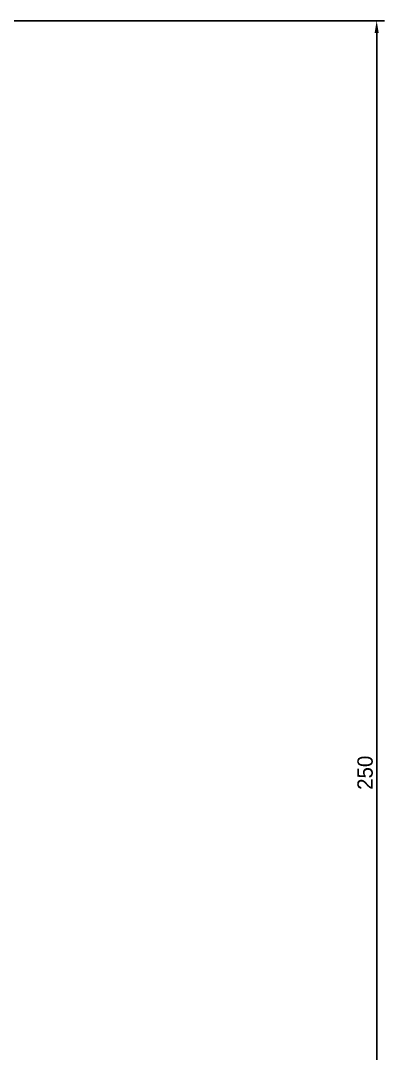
# Model space of a CAD drawing. Header units: millimetres. Extents: x -218071 to -203542, y 15363 to 51382.
# Drawn here: x -217356 to -217296.7, y 50829.8 to 50998.4 of the extents above; entities that cross this region are included whole.
import ezdxf

# ---------------------------------------------------------------- set-up
doc = ezdxf.new("R2010")
doc.units = ezdxf.units.MM
doc.header["$LTSCALE"] = 4
doc.layers.add('TPF-DIMENSIONS', color=3, linetype='Continuous')
doc.dimstyles.new('ISO-25', dxfattribs={"dimtxt": 2.5, "dimasz": 2, "dimexe": 1.25, "dimexo": 0.625, "dimtad": 1, "dimtxsty": 'Standard', "dimcen": -2.5, "dimclrt": 256, "dimadec": 0, "dimazin": 0, "dimtfac": 1, "dimtmove": 0, "dimatfit": 3, "dimfxl": 1, "dimarcsym": 0})

# ---------------------------------------------------------------- blocks, each defined once
blk = doc.blocks.new('*D110')
at = {"layer": 'Defpoints', "color": 0, "transparency": 16777216}
for p in [(-217372.12, 50998.39), (-217297.99, 50998.39), (-217364.99, 50748.39)]:
    blk.add_point(p, dxfattribs=at)
at = {"layer": 'TPF-DIMENSIONS', "color": 0, "lineweight": -2, "transparency": 16777216}
for p, q in [((-217371.5, 50998.39), (-217296.74, 50998.39)), ((-217297.99, 50750.39), (-217297.99, 50996.39)), ((-217364.37, 50748.39), (-217296.74, 50748.39))]:
    blk.add_line(p, q, dxfattribs=at)
at = {"layer": 'TPF-DIMENSIONS', "color": 0, "transparency": 16777216}
for points in [[(-217298.33, 50996.39), (-217297.66, 50996.39), (-217297.99, 50998.39)], [(-217298.33, 50750.39), (-217297.66, 50750.39), (-217297.99, 50748.39)]]:
    blk.add_solid(points, dxfattribs=at)
at = {"layer": 'TPF-DIMENSIONS', "transparency": 16777216, "insert": (-217299.87, 50875.6), "char_height": 2.5, "attachment_point": 5, "rotation": 90}
blk.add_mtext('250', dxfattribs=at)

msp = doc.modelspace()

# ---------------------------------------------------------------- dimensions: what is measured, and where the dimension line sits
at = {"layer": 'TPF-DIMENSIONS'}
dim = msp.add_linear_dim(base=(-217297.994, 50998.393), p1=(-217364.994, 50748.392), p2=(-217372.122, 50998.393), angle=90, dimstyle='ISO-25', dxfattribs=at)
dim.commit()
dim.dimension.update_dxf_attribs({"geometry": '*D110', "text_midpoint": (-217297.994, 50875.601), "dimtype": 160})

doc.saveas('drawing.dxf')
